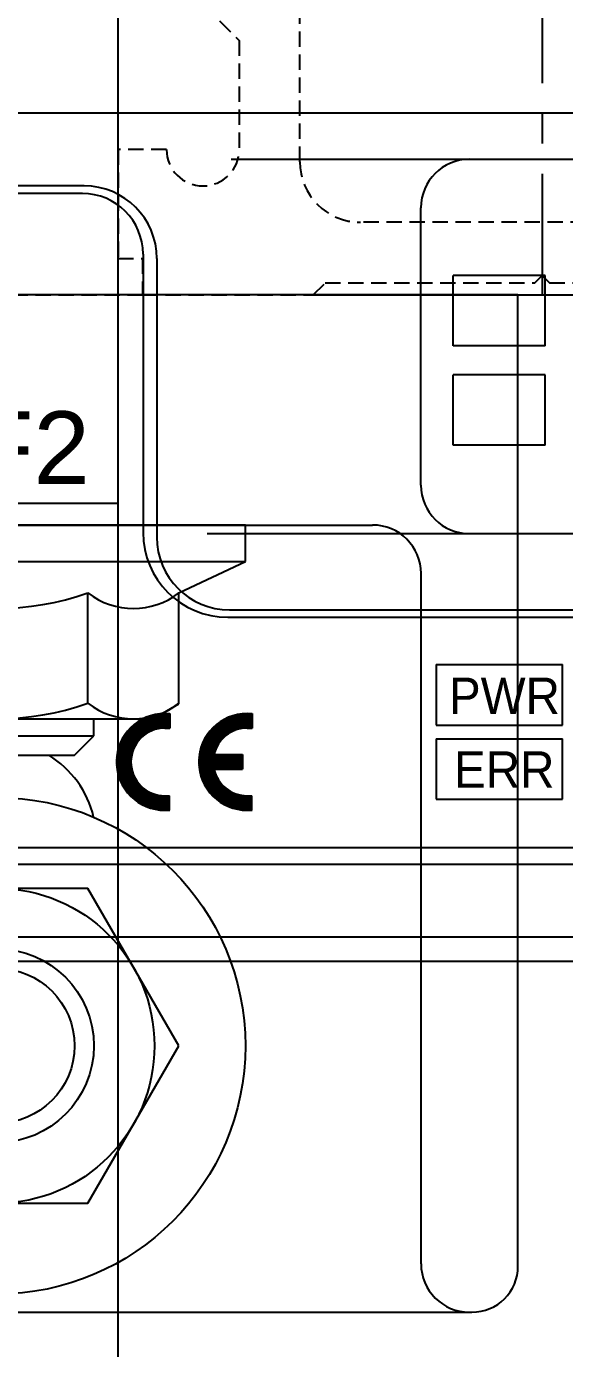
# Model space of a CAD drawing. Header units: inches. Extents: x 0 to 77285, y -118 to 40065.
# Drawn here: x 21094.6 to 21116.8, y 5548.4 to 5603 of the extents above; entities that cross this region are included whole.
import ezdxf
from ezdxf.enums import TextEntityAlignment as Align

# ---------------------------------------------------------------- set-up
doc = ezdxf.new("R2010")
doc.units = ezdxf.units.IN
doc.header["$LTSCALE"] = 5
doc.header["$MEASUREMENT"] = 0
doc.linetypes.add('CENTER', pattern=[2, 1.25, -0.25, 0.25, -0.25])
doc.linetypes.add('HIDDEN', pattern=[0.375, 0.25, -0.125])
for name, color, linetype in [('11', 1, 'CENTER'), ('22', 2, 'HIDDEN'), ('44', 4, 'Continuous'), ('99', 181, 'Continuous'), ('A', 8, 'Continuous'), ('Y', 60, 'Continuous')]:
    doc.layers.add(name, color=color, linetype=linetype)
doc.styles.add('SCI', font='')
doc.styles.get('SCI').set_extended_font_data('Gulim')

# ---------------------------------------------------------------- blocks, each defined once
blk = doc.blocks.new('A$C9c3b0687E')
for p, q in [((114.497, 28.5), (8.5, 28.5)), ((114.5, 28.5), (8.5, 28.5)), ((42.668, 26.6), (84.149, 26.6)), ((36.528, 25.19), (16.428, 25.19)), ((36.598, 25.5), (16.497, 25.5)), ((50.496, 13.145), (50.496, 24.6)), ((39.028, 22.69), (39.028, 11.19)), ((39.598, 22.5), (39.598, 11)), ((55.625, 21.8), (51.825, 21.8)), ((51.825, 18.9), (51.825, 21.8)), ((55.625, 18.9), (55.625, 21.8)), ((55.625, 18.9), (51.825, 18.9)), ((55.625, 17.7), (51.825, 17.7)), ((51.825, 14.8), (51.825, 17.7)), ((55.625, 14.8), (55.625, 17.7)), ((55.625, 14.8), (51.825, 14.8)), ((38.028, 12.389), (14.928, 12.389)), ((41.668, 11.145), (85.149, 11.145)), ((42.528, 7.69), (84.03, 7.69)), ((42.598, 8), (84.099, 8)), ((51.126, 5.74), (51.126, 3.241)), ((51.126, 5.74), (56.343, 5.74)), ((56.343, 3.241), (56.343, 5.74)), ((37.931, 1.729), (39.921, 3.719)), ((37.932, 1.761), (39.889, 3.719)), ((37.933, 1.794), (39.856, 3.718)), ((37.934, 1.827), (39.823, 3.716)), ((37.936, 1.861), (39.789, 3.714)), ((37.939, 1.896), (39.755, 3.712)), ((37.942, 1.931), (39.72, 3.708)), ((37.946, 1.967), (39.684, 3.704)), ((37.951, 2.004), (39.647, 3.699)), ((37.957, 2.041), (39.609, 3.693)), ((37.964, 2.08), (39.571, 3.687)), ((37.971, 2.119), (39.532, 3.679)), ((37.98, 2.159), (39.491, 3.671)), ((37.99, 2.201), (39.45, 3.661)), ((38.001, 2.244), (39.407, 3.65)), ((38.014, 2.288), (39.362, 3.637)), ((38.028, 2.334), (39.316, 3.623)), ((38.044, 2.382), (39.268, 3.607)), ((38.062, 2.432), (39.218, 3.588)), ((38.083, 2.485), (39.165, 3.567)), ((38.107, 2.541), (39.109, 3.543)), ((38.136, 2.601), (39.049, 3.515)), ((38.169, 2.666), (38.984, 3.481)), ((38.21, 2.739), (38.911, 3.44)), ((38.264, 2.825), (38.826, 3.387)), ((38.342, 2.935), (38.715, 3.308)), ((39.001, 2.767), (39.953, 3.719)), ((39.144, 2.878), (39.985, 3.719)), ((39.229, 2.932), (40.017, 3.719)), ((39.299, 2.969), (40.049, 3.719)), ((39.359, 2.998), (40.08, 3.719)), ((39.414, 3.021), (40.112, 3.719)), ((39.465, 3.04), (40.129, 3.705)), ((39.513, 3.056), (40.129, 3.673)), ((39.558, 3.069), (40.129, 3.641)), ((39.601, 3.081), (40.129, 3.609)), ((39.642, 3.09), (40.129, 3.578)), ((39.681, 3.098), (40.129, 3.546)), ((39.719, 3.104), (40.129, 3.514)), ((39.756, 3.109), (40.129, 3.482)), ((39.792, 3.113), (40.129, 3.45)), ((39.827, 3.116), (40.129, 3.419)), ((39.861, 3.118), (40.129, 3.387)), ((39.894, 3.119), (40.129, 3.355)), ((39.926, 3.12), (40.129, 3.323)), ((39.93, 3.719), (40.129, 3.719)), ((39.958, 3.12), (40.129, 3.291)), ((40.129, 3.719), (40.129, 3.12)), ((41.328, 1.724), (43.323, 3.719)), ((41.329, 1.757), (43.291, 3.719)), ((41.329, 1.789), (43.258, 3.718)), ((41.331, 1.822), (43.225, 3.717)), ((41.333, 1.856), (43.191, 3.715)), ((41.336, 1.891), (43.157, 3.712)), ((41.339, 1.926), (43.122, 3.709)), ((41.343, 1.962), (43.086, 3.705)), ((41.348, 1.998), (43.049, 3.7)), ((41.353, 2.036), (43.012, 3.694)), ((41.36, 2.074), (42.974, 3.688)), ((41.367, 2.113), (42.935, 3.68)), ((41.376, 2.153), (42.894, 3.672)), ((41.385, 2.195), (42.853, 3.662)), ((41.396, 2.237), (42.81, 3.651)), ((41.409, 2.282), (42.766, 3.639)), ((41.423, 2.327), (42.72, 3.625)), ((41.438, 2.375), (42.673, 3.609)), ((41.456, 2.425), (42.623, 3.591)), ((41.477, 2.477), (42.57, 3.571)), ((41.501, 2.533), (42.515, 3.547)), ((41.528, 2.592), (42.456, 3.52)), ((41.561, 2.656), (42.391, 3.487)), ((41.601, 2.728), (42.32, 3.447)), ((41.652, 2.811), (42.237, 3.396)), ((41.725, 2.916), (42.132, 3.323)), ((42.432, 2.796), (43.355, 3.719)), ((42.555, 2.888), (43.387, 3.719)), ((42.637, 2.938), (43.418, 3.719)), ((42.705, 2.974), (43.45, 3.719)), ((42.765, 3.002), (43.482, 3.719)), ((42.819, 3.024), (43.514, 3.719)), ((42.869, 3.043), (43.526, 3.7)), ((42.916, 3.058), (43.526, 3.668)), ((42.961, 3.071), (43.526, 3.636)), ((43.004, 3.082), (43.526, 3.605)), ((43.045, 3.091), (43.526, 3.573)), ((43.084, 3.099), (43.526, 3.541)), ((43.122, 3.105), (43.526, 3.509)), ((43.159, 3.11), (43.526, 3.477)), ((43.194, 3.113), (43.526, 3.446)), ((43.229, 3.116), (43.526, 3.414)), ((43.263, 3.118), (43.526, 3.382)), ((43.296, 3.119), (43.526, 3.35)), ((43.327, 3.719), (43.526, 3.719)), ((43.328, 3.12), (43.526, 3.319)), ((43.359, 3.12), (43.526, 3.287)), ((43.526, 3.719), (43.526, 3.12)), ((39.93, 3.12), (40.129, 3.12)), ((39.989, 3.12), (40.129, 3.26)), ((40.021, 3.12), (40.129, 3.228)), ((40.053, 3.12), (40.129, 3.196)), ((40.085, 3.12), (40.129, 3.164)), ((40.117, 3.12), (40.129, 3.132)), ((43.327, 3.12), (43.526, 3.12)), ((43.391, 3.12), (43.526, 3.255)), ((43.423, 3.12), (43.526, 3.223)), ((43.455, 3.12), (43.526, 3.191)), ((43.487, 3.12), (43.526, 3.16)), ((43.518, 3.12), (43.526, 3.128)), ((51.126, 3.241), (56.343, 3.241)), ((37.931, 1.698), (38.883, 2.649)), ((37.932, 1.666), (38.772, 2.506)), ((37.933, 1.636), (38.719, 2.421)), ((37.935, 1.605), (38.681, 2.352)), ((37.937, 1.576), (38.652, 2.291)), ((37.939, 1.546), (38.629, 2.236)), ((37.942, 1.517), (38.61, 2.186)), ((41.329, 1.693), (42.251, 2.616)), ((41.329, 1.662), (42.16, 2.492)), ((41.33, 1.631), (42.109, 2.41)), ((41.332, 1.601), (42.073, 2.342)), ((41.334, 1.571), (42.046, 2.283)), ((41.336, 1.542), (42.023, 2.229)), ((51.126, 2.68), (56.343, 2.68)), ((51.126, 2.68), (51.126, 0.181)), ((56.343, 0.181), (56.343, 2.68)), ((37.945, 1.488), (38.594, 2.138)), ((37.948, 1.46), (38.581, 2.093)), ((37.952, 1.432), (38.57, 2.05)), ((37.956, 1.405), (38.561, 2.009)), ((37.961, 1.377), (38.553, 1.969)), ((37.966, 1.351), (38.547, 1.931)), ((37.971, 1.324), (38.542, 1.894)), ((37.977, 1.298), (38.538, 1.859)), ((37.982, 1.272), (38.535, 1.824)), ((37.989, 1.246), (38.532, 1.79)), ((37.995, 1.221), (38.531, 1.757)), ((38.002, 1.195), (38.531, 1.725)), ((38.009, 1.171), (38.531, 1.693)), ((38.016, 1.146), (38.532, 1.662)), ((41.339, 1.513), (42.005, 2.178)), ((41.342, 1.484), (41.989, 2.131)), ((41.346, 1.456), (41.976, 2.086)), ((41.35, 1.428), (41.966, 2.044)), ((41.354, 1.401), (41.974, 2.021)), ((41.359, 1.373), (42.006, 2.021)), ((41.364, 1.347), (42.038, 2.021)), ((41.369, 1.32), (42.07, 2.021)), ((41.375, 1.294), (42.101, 2.021)), ((41.38, 1.268), (42.133, 2.021)), ((41.387, 1.242), (42.165, 2.021)), ((41.393, 1.217), (42.197, 2.021)), ((41.4, 1.192), (42.229, 2.021)), ((41.407, 1.167), (42.26, 2.021)), ((41.414, 1.142), (42.292, 2.021)), ((41.421, 1.118), (42.324, 2.021)), ((41.429, 1.094), (42.356, 2.021)), ((41.437, 1.07), (42.388, 2.021)), ((41.445, 1.047), (42.419, 2.021)), ((41.454, 1.024), (42.451, 2.021)), ((41.463, 1.001), (42.483, 2.021)), ((41.472, 0.978), (42.515, 2.021)), ((41.481, 0.955), (42.547, 2.021)), ((41.96, 2.021), (43.127, 2.021)), ((41.979, 1.421), (42.578, 2.021)), ((42.011, 1.421), (42.61, 2.021)), ((42.042, 1.421), (42.642, 2.021)), ((42.074, 1.421), (42.674, 2.021)), ((42.106, 1.421), (42.705, 2.021)), ((42.138, 1.421), (42.737, 2.021)), ((42.17, 1.421), (42.769, 2.021)), ((42.201, 1.421), (42.801, 2.021)), ((42.233, 1.421), (42.833, 2.021)), ((42.265, 1.421), (42.864, 2.021)), ((42.297, 1.421), (42.896, 2.021)), ((42.329, 1.421), (42.928, 2.021)), ((42.36, 1.421), (42.96, 2.021)), ((42.392, 1.421), (42.992, 2.021)), ((42.424, 1.421), (43.023, 2.021)), ((42.456, 1.421), (43.055, 2.021)), ((42.488, 1.421), (43.087, 2.021)), ((42.519, 1.421), (43.119, 2.021)), ((42.551, 1.421), (43.127, 1.997)), ((42.583, 1.421), (43.127, 1.965)), ((42.615, 1.421), (43.127, 1.933)), ((42.646, 1.421), (43.127, 1.902)), ((42.678, 1.421), (43.127, 1.87)), ((42.71, 1.421), (43.127, 1.838)), ((42.742, 1.421), (43.127, 1.806)), ((42.774, 1.421), (43.127, 1.774)), ((42.805, 1.421), (43.127, 1.743)), ((42.837, 1.421), (43.127, 1.711)), ((42.869, 1.421), (43.127, 1.679)), ((42.901, 1.421), (43.127, 1.647)), ((43.127, 2.021), (43.127, 1.421)), ((38.023, 1.122), (38.534, 1.632)), ((38.031, 1.098), (38.536, 1.602)), ((38.039, 1.074), (38.539, 1.573)), ((38.047, 1.05), (38.542, 1.545)), ((38.056, 1.027), (38.546, 1.517)), ((38.064, 1.004), (38.55, 1.49)), ((38.073, 0.981), (38.555, 1.463)), ((38.083, 0.958), (38.56, 1.436)), ((38.092, 0.936), (38.566, 1.41)), ((38.102, 0.914), (38.572, 1.384)), ((38.111, 0.892), (38.578, 1.359)), ((38.121, 0.87), (38.585, 1.334)), ((38.132, 0.849), (38.593, 1.31)), ((38.142, 0.827), (38.6, 1.285)), ((38.153, 0.806), (38.608, 1.262)), ((38.164, 0.785), (38.617, 1.238)), ((38.175, 0.765), (38.625, 1.215)), ((38.186, 0.744), (38.634, 1.192)), ((38.198, 0.724), (38.644, 1.17)), ((38.209, 0.704), (38.654, 1.148)), ((38.221, 0.684), (38.664, 1.126)), ((38.234, 0.664), (38.674, 1.105)), ((41.49, 0.933), (41.964, 1.406)), ((41.5, 0.911), (41.97, 1.38)), ((41.51, 0.889), (41.976, 1.355)), ((41.52, 0.867), (41.983, 1.33)), ((41.53, 0.846), (41.991, 1.306)), ((41.541, 0.824), (41.998, 1.282)), ((41.552, 0.803), (42.007, 1.258)), ((41.562, 0.782), (42.015, 1.235)), ((41.574, 0.762), (42.024, 1.212)), ((41.585, 0.741), (42.033, 1.189)), ((41.597, 0.721), (42.042, 1.167)), ((41.608, 0.701), (42.052, 1.145)), ((41.62, 0.681), (42.062, 1.123)), ((41.632, 0.661), (42.072, 1.102)), ((41.96, 1.421), (43.127, 1.421)), ((42.933, 1.421), (43.127, 1.615)), ((42.964, 1.421), (43.127, 1.584)), ((42.996, 1.421), (43.127, 1.552)), ((43.028, 1.421), (43.127, 1.52)), ((43.06, 1.421), (43.127, 1.488)), ((43.092, 1.421), (43.127, 1.456)), ((43.123, 1.421), (43.127, 1.425)), ((38.246, 0.645), (38.684, 1.084)), ((38.258, 0.626), (38.695, 1.063)), ((38.271, 0.606), (38.707, 1.042)), ((38.284, 0.588), (38.718, 1.022)), ((38.297, 0.569), (38.73, 1.002)), ((38.31, 0.55), (38.742, 0.982)), ((38.324, 0.532), (38.754, 0.963)), ((38.337, 0.514), (38.767, 0.943)), ((38.351, 0.496), (38.78, 0.924)), ((38.365, 0.478), (38.793, 0.906)), ((38.379, 0.46), (38.806, 0.887)), ((38.394, 0.443), (38.82, 0.869)), ((38.408, 0.426), (38.834, 0.851)), ((38.423, 0.409), (38.848, 0.834)), ((38.438, 0.392), (38.863, 0.817)), ((38.453, 0.375), (38.877, 0.799)), ((38.468, 0.358), (38.892, 0.783)), ((38.483, 0.342), (38.907, 0.766)), ((38.499, 0.326), (38.923, 0.75)), ((38.515, 0.31), (38.939, 0.734)), ((38.531, 0.294), (38.955, 0.718)), ((38.547, 0.278), (38.971, 0.702)), ((38.563, 0.263), (38.987, 0.687)), ((38.58, 0.248), (39.004, 0.672)), ((38.596, 0.232), (39.021, 0.657)), ((38.613, 0.218), (39.038, 0.643)), ((38.63, 0.203), (39.056, 0.629)), ((38.648, 0.188), (39.074, 0.615)), ((38.665, 0.174), (39.092, 0.601)), ((38.683, 0.16), (39.11, 0.587)), ((38.7, 0.146), (39.129, 0.574)), ((38.718, 0.132), (39.148, 0.561)), ((38.736, 0.118), (39.167, 0.549)), ((41.645, 0.642), (42.083, 1.08)), ((41.657, 0.623), (42.094, 1.06)), ((41.67, 0.604), (42.105, 1.039)), ((41.683, 0.585), (42.117, 1.019)), ((41.696, 0.566), (42.129, 0.999)), ((41.709, 0.548), (42.141, 0.979)), ((41.723, 0.529), (42.153, 0.96)), ((41.736, 0.511), (42.166, 0.941)), ((41.75, 0.493), (42.179, 0.922)), ((41.764, 0.475), (42.192, 0.903)), ((41.778, 0.458), (42.205, 0.885)), ((41.793, 0.44), (42.219, 0.867)), ((41.807, 0.423), (42.233, 0.849)), ((41.822, 0.406), (42.247, 0.831)), ((41.837, 0.389), (42.262, 0.814)), ((41.852, 0.372), (42.276, 0.797)), ((41.867, 0.356), (42.291, 0.78)), ((41.883, 0.34), (42.307, 0.764)), ((41.898, 0.323), (42.322, 0.747)), ((41.914, 0.307), (42.338, 0.731)), ((41.93, 0.292), (42.354, 0.716)), ((41.946, 0.276), (42.37, 0.7)), ((41.963, 0.261), (42.387, 0.685)), ((41.979, 0.245), (42.404, 0.67)), ((41.996, 0.23), (42.421, 0.655)), ((42.013, 0.215), (42.438, 0.641)), ((42.03, 0.201), (42.456, 0.626)), ((42.047, 0.186), (42.474, 0.612)), ((42.065, 0.172), (42.492, 0.599)), ((42.082, 0.158), (42.51, 0.585)), ((42.1, 0.144), (42.529, 0.572)), ((42.118, 0.13), (42.547, 0.559)), ((42.136, 0.116), (42.567, 0.547)), ((38.755, 0.105), (39.186, 0.536)), ((38.773, 0.091), (39.206, 0.524)), ((38.792, 0.078), (39.226, 0.512)), ((38.811, 0.065), (39.246, 0.501)), ((38.83, 0.053), (39.267, 0.489)), ((38.849, 0.04), (39.287, 0.478)), ((38.869, 0.028), (39.308, 0.468)), ((38.888, 0.016), (39.33, 0.457)), ((38.908, 0.004), (39.352, 0.447)), ((38.928, -0.008), (39.374, 0.437)), ((38.948, -0.02), (39.396, 0.428)), ((38.969, -0.031), (39.419, 0.419)), ((38.989, -0.042), (39.442, 0.41)), ((39.01, -0.053), (39.465, 0.402)), ((39.031, -0.064), (39.489, 0.394)), ((39.052, -0.074), (39.513, 0.386)), ((39.074, -0.085), (39.537, 0.378)), ((39.096, -0.095), (39.562, 0.371)), ((39.118, -0.105), (39.587, 0.365)), ((39.14, -0.114), (39.613, 0.359)), ((39.162, -0.124), (39.639, 0.353)), ((39.185, -0.133), (39.665, 0.347)), ((39.207, -0.142), (39.692, 0.343)), ((39.23, -0.151), (39.719, 0.338)), ((39.254, -0.159), (39.747, 0.334)), ((39.277, -0.168), (39.776, 0.331)), ((39.301, -0.176), (39.804, 0.328)), ((39.325, -0.184), (39.834, 0.326)), ((39.349, -0.191), (39.864, 0.324)), ((39.374, -0.198), (39.895, 0.323)), ((39.398, -0.205), (39.926, 0.322)), ((39.424, -0.212), (39.958, 0.322)), ((39.449, -0.219), (39.99, 0.322)), ((39.474, -0.225), (40.021, 0.322)), ((39.5, -0.231), (40.053, 0.322)), ((39.527, -0.236), (40.085, 0.322)), ((39.553, -0.241), (40.117, 0.322)), ((39.58, -0.246), (40.129, 0.303)), ((39.607, -0.251), (40.129, 0.271)), ((39.635, -0.255), (40.129, 0.239)), ((39.662, -0.259), (40.129, 0.208)), ((39.691, -0.263), (40.129, 0.176)), ((39.719, -0.266), (40.129, 0.144)), ((39.748, -0.269), (40.129, 0.112)), ((39.777, -0.271), (40.129, 0.08)), ((39.807, -0.273), (40.129, 0.049)), ((39.837, -0.275), (40.129, 0.017)), ((39.917, 0.322), (40.117, 0.322)), ((40.117, -0.277), (40.117, 0.322)), ((42.154, 0.103), (42.586, 0.534)), ((42.173, 0.089), (42.606, 0.522)), ((42.192, 0.076), (42.626, 0.51)), ((42.211, 0.063), (42.646, 0.499)), ((42.23, 0.051), (42.667, 0.488)), ((42.249, 0.038), (42.688, 0.477)), ((42.268, 0.026), (42.709, 0.466)), ((42.288, 0.014), (42.73, 0.456)), ((42.308, 0.002), (42.752, 0.446)), ((42.328, -0.01), (42.774, 0.436)), ((42.348, -0.021), (42.796, 0.427)), ((42.369, -0.033), (42.819, 0.418)), ((42.389, -0.044), (42.842, 0.409)), ((42.41, -0.055), (42.865, 0.4)), ((42.431, -0.066), (42.889, 0.392)), ((42.453, -0.076), (42.913, 0.385)), ((42.474, -0.086), (42.938, 0.377)), ((42.496, -0.096), (42.963, 0.37)), ((42.518, -0.106), (42.988, 0.364)), ((42.54, -0.116), (43.014, 0.358)), ((42.562, -0.125), (43.04, 0.352)), ((42.585, -0.135), (43.066, 0.347)), ((42.608, -0.143), (43.093, 0.342)), ((42.631, -0.152), (43.121, 0.337)), ((42.654, -0.161), (43.148, 0.334)), ((42.678, -0.169), (43.177, 0.33)), ((42.701, -0.177), (43.206, 0.327)), ((42.725, -0.185), (43.235, 0.325)), ((42.75, -0.192), (43.266, 0.324)), ((42.774, -0.199), (43.296, 0.323)), ((42.799, -0.206), (43.328, 0.322)), ((42.824, -0.213), (43.36, 0.322)), ((42.85, -0.219), (43.391, 0.322)), ((42.875, -0.226), (43.423, 0.322)), ((42.901, -0.231), (43.455, 0.322)), ((42.928, -0.237), (43.487, 0.322)), ((42.954, -0.242), (43.519, 0.322)), ((42.981, -0.247), (43.526, 0.298)), ((43.008, -0.252), (43.526, 0.266)), ((43.036, -0.256), (43.526, 0.235)), ((43.064, -0.26), (43.526, 0.203)), ((43.092, -0.263), (43.526, 0.171)), ((43.12, -0.267), (43.526, 0.139)), ((43.149, -0.269), (43.526, 0.108)), ((43.179, -0.272), (43.526, 0.076)), ((43.209, -0.274), (43.526, 0.044)), ((43.239, -0.275), (43.526, 0.012)), ((43.323, 0.322), (43.523, 0.322)), ((43.523, -0.277), (43.523, 0.322)), ((51.126, 0.181), (56.343, 0.181)), ((39.868, -0.276), (40.129, -0.015)), ((39.899, -0.277), (40.129, -0.047)), ((39.917, -0.277), (40.117, -0.277)), ((39.931, -0.277), (40.129, -0.079)), ((39.962, -0.277), (40.129, -0.11)), ((39.994, -0.277), (40.129, -0.142)), ((40.026, -0.277), (40.129, -0.174)), ((40.058, -0.277), (40.129, -0.206)), ((40.09, -0.277), (40.129, -0.237)), ((40.121, -0.277), (40.129, -0.269)), ((43.27, -0.276), (43.526, -0.02)), ((43.301, -0.277), (43.526, -0.051)), ((43.323, -0.277), (43.523, -0.277)), ((43.332, -0.277), (43.526, -0.083)), ((43.364, -0.277), (43.526, -0.115)), ((43.396, -0.277), (43.526, -0.147)), ((43.428, -0.277), (43.526, -0.179)), ((43.46, -0.277), (43.526, -0.21)), ((43.491, -0.277), (43.526, -0.242)), ((43.523, -0.277), (43.526, -0.274)), ((16.428, -1.81), (105.928, -1.81)), ((16.497, -2.5), (105.997, -2.5)), ((6.497, -5.5), (114.497, -5.5)), ((6.5, -5.5), (114.5, -5.5))]:
    blk.add_line(p, q)
for centre, radius, start, end in [((52.496, 24.6), 2, 90, 180), ((36.528, 22.69), 2.5, 0, 90), ((36.598, 22.5), 3, 0, 90), ((52.496, 13.145), 2, 180, 270), ((42.528, 11.19), 3.5, 180, 270), ((42.598, 11), 3, 180, 270), ((39.93, 1.721), 1.998, 90, 270), ((43.327, 1.721), 1.998, 90, 270), ((39.93, 1.721), 1.399, 90, 270), ((43.327, 1.721), 1.399, 90, 167.6264), ((43.327, 1.721), 1.399, 192.3736, 270)]:
    blk.add_arc(centre, radius, start, end)
at = {"style": 'SCI', "width": 0.959345}
blk.add_text('CBL-402F2', height=3, dxfattribs=at).set_placement((15.428, 13.195), (36.835, 13.195), align=Align.FIT)
at = {"style": 'SCI'}
for s, p in [('PWR', (51.653, 3.7)), ('ERR', (51.863, 0.658))]:
    blk.add_text(s, height=1.5, dxfattribs=at).set_placement(p)
blk = doc.blocks.new('A$Ca62d125e')
blk.add_line((-62, -1), (62, -1))
blk = doc.blocks.new('A$Cc35e5ca0')
at = {"layer": 'A'}
blk.add_line((-17.5, -710), (-17.5, 0), dxfattribs=at)
blk = doc.blocks.new('A$C47db6cef')
at = {"ltscale": 0.506191}
for p, q in [((29, 14), (32.5, 10.5)), ((35, 5.5), (35, 12)), ((32.5, 10.5), (32.5, 6)), ((27.5, 6), (27.5, 1.5)), ((29.5, 6), (27.5, 6)), ((52.5, 3), (37.5, 3)), ((27.5, 1.5), (28.5, 1.5)), ((28.5, 1.5), (28.5, 0)), ((44.7, 0.5), (45, 0.8)), ((45, 0.8), (45.3, 0.5)), ((16.5, 0), (28.5, 0)), ((28.5, 0), (35.549, 0)), ((35.549, 0), (36.049, 0.5)), ((36.049, 0.5), (44.7, 0.5)), ((45.3, 0.5), (53.951, 0.5))]:
    blk.add_line(p, q, dxfattribs=at)
for centre, radius, end in [((31, 6), 1.5, 0), ((37.5, 5.5), 2.5, 270)]:
    blk.add_arc(centre, radius, 180, end, dxfattribs=at)
at = {"layer": '11'}
blk.add_line((45, 45), (45, 0), dxfattribs=at)
at = {"layer": 'A', "ltscale": 0.506191}
blk.add_line((35.549, 0), (54.451, 0), dxfattribs=at)
blk = doc.blocks.new('A$C632A6005')
for p, q in [((-21.499, 0), (-21.499, -40)), ((21.501, 0), (-21.499, 0)), ((21.501, -40.1), (21.501, 0)), ((-15.499, -9.5), (15.501, -9.5)), ((10.251, -9.5), (-10.249, -9.5)), ((-10.249, -9.5), (-10.249, -11)), ((10.251, -11), (10.251, -9.5)), ((-10.249, -11), (10.251, -11)), ((-10.249, -11), (-7.506, -12.3)), ((7.509, -12.3), (10.251, -11)), ((-17.499, -40), (-17.499, -11.5)), ((17.501, -40), (17.501, -11.5)), ((-7.506, -12.3), (-7.506, -16.888)), ((-3.752, -16.856), (-3.752, -12.3)), ((3.755, -16.856), (3.755, -12.3)), ((7.509, -16.888), (7.509, -12.3)), ((-7.506, -16.888), (-6.443, -17.5)), ((6.446, -17.5), (7.509, -16.888)), ((-6.443, -17.5), (6.446, -17.5)), ((-3.999, -18.2), (-3.999, -17.5)), ((4.001, -18.2), (4.001, -17.5)), ((-3.999, -18.2), (4.001, -18.2)), ((-3.199, -19), (-3.999, -18.2)), ((3.201, -19), (4.001, -18.2)), ((-3.199, -19), (3.201, -19)), ((-3.751, -24.5), (-7.504, -31)), ((3.754, -24.5), (-3.751, -24.5)), ((7.507, -31), (3.754, -24.5)), ((-7.504, -31), (-3.751, -37.5)), ((3.754, -37.5), (7.507, -31)), ((-3.751, -37.5), (3.754, -37.5)), ((-19.499, -42), (19.601, -42))]:
    blk.add_line(p, q)
for radius in [10.25, 6.5, 4, 3.2]:
    blk.add_circle((0.001, -31), radius)
for centre, radius, start, end in [((-15.499, -11.5), 2, 90, 180), ((15.501, -11.5), 2, 0, 90), ((-5.629, -9.887), 3.057, 232.1211, 307.8789), ((0.001, -1.683), 11.261, 250.5288, 289.4712), ((5.632, -9.887), 3.057, 232.1211, 307.8789), ((-5.629, -14.443), 3.057, 232.1211, 307.8789), ((0.001, -6.239), 11.261, 250.5288, 289.4712), ((5.632, -14.443), 3.057, 232.1211, 307.8789), ((0.001, -22.5), 4.1, 121.3886, 166.7272), ((0.001, -22.5), 4.1, 13.2728, 58.6114), ((-19.499, -40), 2, 180, 270), ((-19.499, -40), 2, 270, 0), ((19.501, -40), 2, 180, 270), ((19.601, -40.1), 1.9, 270, 0)]:
    blk.add_arc(centre, radius, start, end)
blk = doc.blocks.new('A$Cb876e49b')
blk.add_blockref('A$Cc35e5ca0', (22.5, 0))
at = {"layer": '22'}
blk.add_blockref('A$C47db6cef', (-22.5, -155), dxfattribs=at)
at = {"layer": '44'}
blk.add_blockref('A$C632A6005', (-0.001, -155), dxfattribs=at)
blk = doc.blocks.new('A$C42cd6ffb')
blk.add_blockref('A$Cb876e49b', (-22.5, 818.5))
at = {"layer": '99'}
blk.add_blockref('A$C9c3b0687E', (-55.5, 642.5), dxfattribs=at)
at = {"layer": 'Y'}
blk.add_blockref('A$Ca62d125e', (4.997, 637), dxfattribs=at)

msp = doc.modelspace()

# ---------------------------------------------------------------- block references
msp.add_blockref('A$C42cd6ffb', (21115.84825064, 4928.38410828, 0))

doc.saveas('drawing.dxf')
